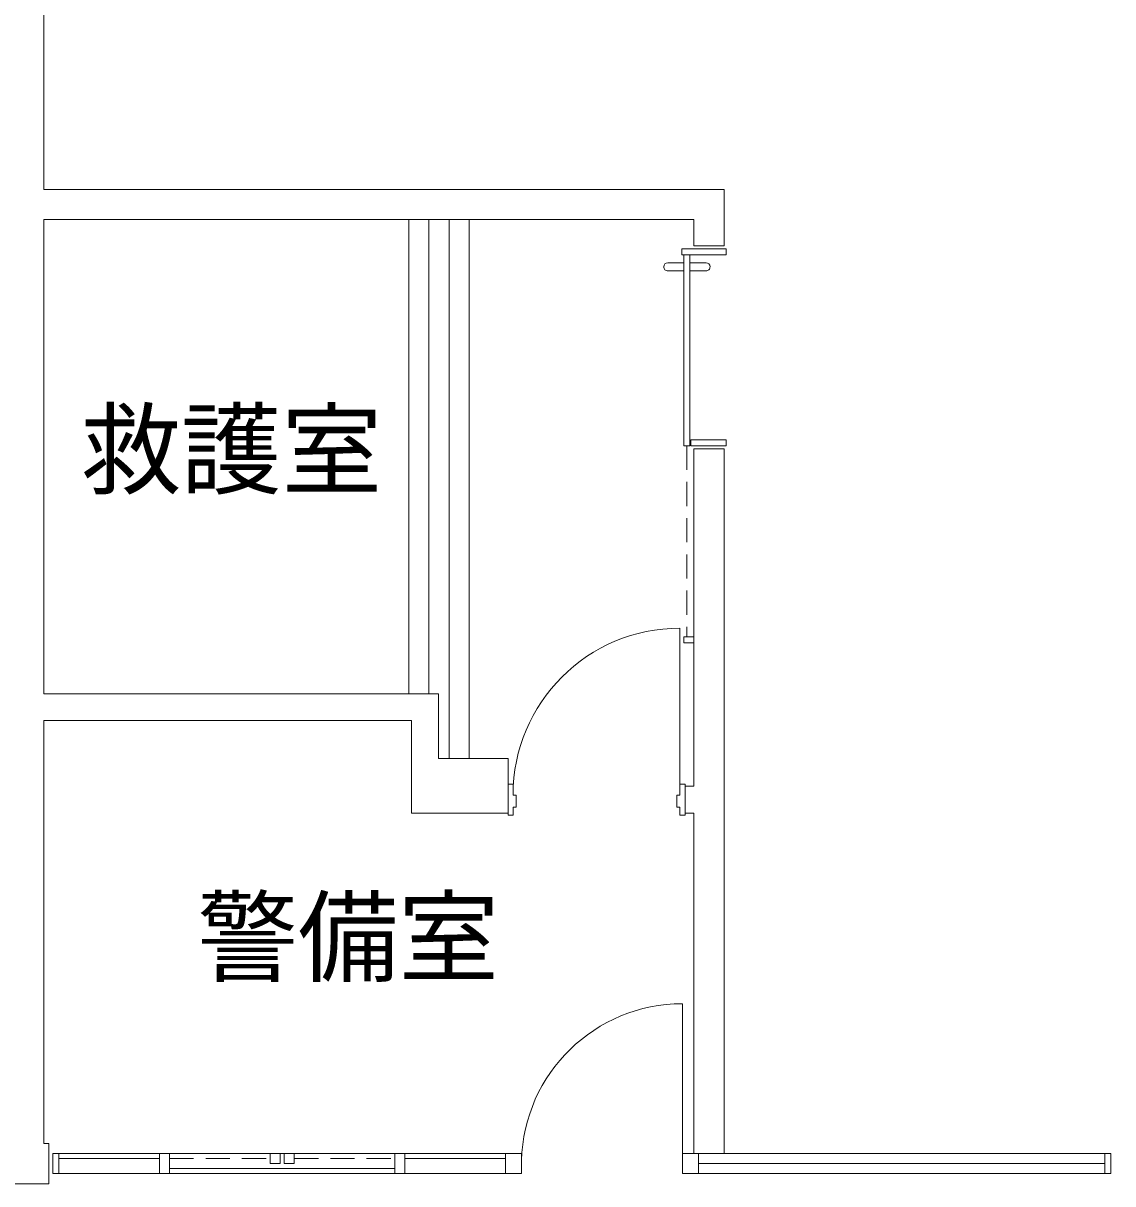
# Model space of a CAD drawing. Units: millimetres, scale not verified. Extents: x -9667 to 46333, y -21730 to 17470.
# Drawn here: x 20522 to 25940, y 1253 to 7025 of the extents above; entities that cross this region are included whole.
import ezdxf
from ezdxf.enums import TextEntityAlignment as Align

# ---------------------------------------------------------------- set-up
doc = ezdxf.new("R2010")
doc.units = ezdxf.units.MM
doc.header["$LTSCALE"] = 100
doc.linetypes.add('DASHED1', pattern=[1.8, 1.2, -0.6])
for name, color, linetype, lineweight in [('0-0', 7, 'Continuous', 18), ('0-8', 7, 'Continuous', 18), ('1-0', 7, 'Continuous', 18)]:
    doc.layers.add(name, color=color, linetype=linetype, lineweight=lineweight)
doc.styles.add('HGｺﾞｼｯｸE', font='')
doc.styles.get('HGｺﾞｼｯｸE').set_extended_font_data('HGｺﾞｼｯｸE')

msp = doc.modelspace()

# ---------------------------------------------------------------- linework, layer by layer
at = {"layer": '0-0'}
msp.add_line((19949.8, 1253.4), (20649.8, 1253.4), dxfattribs=at)
at = {"layer": '1-0'}
for p, q in [((20624.8, 6198.7), (20624.8, 10568.8)), ((24007.4, 6198.7), (20624.8, 6198.7)), ((24007.4, 6198.7), (24007.4, 5918.8)), ((20624.8, 3690.8), (20624.8, 6048.7)), ((23857.4, 6048.7), (20624.8, 6048.7)), ((22439.8, 6048.7), (22439.8, 3690.8)), ((22539.8, 6048.7), (22539.8, 3690.8)), ((22639.8, 6048.7), (22639.8, 3368.8)), ((22739.8, 6048.7), (22739.8, 3398.6)), ((22739.8, 6033.7), (22739.8, 3368.8)), ((23857.4, 6048.7), (23857.4, 5918.8)), ((23797.4, 5903.8), (23797.4, 5873.7)), ((23864.2, 5903.8), (23797.4, 5903.8)), ((24007.4, 5918.8), (23857.4, 5918.8)), ((23864.2, 5903.8), (24017.4, 5903.8)), ((24017.4, 5903.8), (24017.4, 5873.7)), ((23727.4, 5833.7), (23807.4, 5833.7)), ((23907.4, 5873.7), (23797.4, 5873.7)), ((23844.2, 5873.7), (23804.2, 5873.7)), ((23837.4, 5873.7), (23807.4, 5873.7)), ((23807.4, 5873.7), (23807.4, 4923.7)), ((23837.4, 5873.7), (23837.4, 4923.7)), ((23917.4, 5833.7), (23837.4, 5833.7)), ((23907.4, 5873.7), (24017.4, 5873.7)), ((23727.4, 5793.7), (23807.4, 5793.7)), ((23917.4, 5793.7), (23837.4, 5793.7)), ((23837.4, 4923.7), (23807.4, 4923.7)), ((23913.4, 4923.7), (23842.4, 4923.7)), ((24007.4, 4908.7), (23857.4, 4908.7)), ((23857.4, 4908.7), (23857.4, 3230.8)), ((23913.4, 4923.7), (24017.4, 4923.7)), ((23932.4, 4953.7), (24017.4, 4953.7)), ((24007.4, 4908.7), (24007.4, 1403.8)), ((24017.4, 4923.7), (24017.4, 4953.7)), ((23787.8, 4016.8), (23787.8, 3186.8)), ((23807.4, 3973.7), (23807.4, 3943.7)), ((23857.4, 3973.7), (23807.4, 3973.7)), ((23857.4, 3943.7), (23807.4, 3943.7)), ((22586.8, 3690.8), (20624.8, 3690.8)), ((22586.8, 3368.8), (22586.8, 3690.8)), ((22452.8, 3556.8), (20624.8, 3556.8)), ((20624.8, 1453.8), (20624.8, 3556.8)), ((22452.8, 3096.8), (22452.8, 3556.8)), ((22586.8, 3368.8), (22932.8, 3368.8)), ((22932.8, 3240.8), (22932.8, 3368.8)), ((22957.8, 3240.8), (22932.8, 3240.8)), ((22932.8, 3240.8), (22932.8, 3086.8)), ((22957.8, 3240.8), (22957.8, 3186.8)), ((23812.8, 3240.8), (23787.8, 3240.8)), ((23812.8, 3240.8), (23812.8, 3086.8)), ((22972.8, 3186.8), (22957.8, 3186.8)), ((22972.8, 3186.8), (22972.8, 3126.8)), ((23787.8, 3186.8), (23772.8, 3186.8)), ((23772.8, 3186.8), (23772.8, 3126.8)), ((23857.4, 3230.8), (23812.8, 3230.8)), ((22972.8, 3126.8), (22957.8, 3126.8)), ((22957.8, 3126.8), (22957.8, 3086.8)), ((23787.8, 3126.8), (23772.8, 3126.8)), ((23787.8, 3126.8), (23787.8, 3086.8)), ((22932.8, 3096.8), (22452.8, 3096.8)), ((22957.8, 3086.8), (22932.8, 3086.8)), ((23812.8, 3086.8), (23787.8, 3086.8)), ((23857.4, 3096.8), (23812.8, 3096.8)), ((23857.4, 3096.8), (23857.4, 1403.8)), ((23799.8, 1303.8), (23799.8, 2148.8)), ((20624.8, 1453.8), (20649.8, 1453.8)), ((20649.8, 1453.8), (20649.8, 1253.4)), ((20669.8, 1303.8), (20669.8, 1403.8)), ((20699.8, 1403.8), (22919.8, 1403.8)), ((22919.8, 1303.8), (22919.8, 1403.8)), ((23799.8, 1403.8), (23879.8, 1403.8)), ((25899.8, 1403.8), (23879.8, 1403.8)), ((23879.8, 1303.8), (23879.8, 1403.8)), ((25929.8, 1303.8), (25929.8, 1403.8)), ((20699.8, 1378.8), (21199.8, 1378.8)), ((21249.8, 1328.8), (22369.8, 1328.8)), ((22419.8, 1378.8), (22919.8, 1378.8)), ((25899.8, 1353.8), (23879.8, 1353.8)), ((20699.8, 1303.8), (20669.8, 1303.8)), ((22999.8, 1303.8), (22919.8, 1303.8)), ((23879.8, 1303.8), (23799.8, 1303.8)), ((25899.8, 1303.8), (23879.8, 1303.8)), ((25899.8, 1303.8), (25929.8, 1303.8))]:
    msp.add_line(p, q, dxfattribs=at)
at = {"layer": '1-0', "linetype": 'DASHED1'}
for p, q in [((23822.4, 4923.7), (23822.4, 3973.7)), ((21749.8, 1353.8), (21749.8, 1403.8)), ((21799.8, 1353.8), (21799.8, 1403.8)), ((21819.8, 1353.8), (21819.8, 1403.8)), ((21869.8, 1353.8), (21869.8, 1403.8)), ((21249.8, 1378.8), (21749.8, 1378.8)), ((21749.8, 1353.8), (21799.8, 1353.8)), ((21819.8, 1353.8), (21869.8, 1353.8)), ((21869.8, 1378.8), (22369.8, 1378.8))]:
    msp.add_line(p, q, dxfattribs=at)
at = {"layer": '1-0'}
for points in [[(23932.4, 4953.7), (23842.4, 4953.7), (23842.4, 4923.7)], [(20669.8, 1403.8), (20699.8, 1403.8), (20699.8, 1303.8)], [(20699.8, 1303.8), (22919.8, 1303.8), (22919.8, 1403.8)], [(21199.8, 1303.8), (21199.8, 1353.8), (21199.8, 1403.8)], [(21249.8, 1303.8), (21249.8, 1353.8), (21249.8, 1403.8)], [(22369.8, 1303.8), (22369.8, 1353.8), (22369.8, 1403.8)], [(22419.8, 1303.8), (22419.8, 1353.8), (22419.8, 1403.8)], [(22999.8, 1303.8), (22999.8, 1403.8), (22919.8, 1403.8)], [(25929.8, 1403.8), (25899.8, 1403.8), (25899.8, 1303.8)]]:
    msp.add_lwpolyline(points, dxfattribs=at)
for centre, radius, start, end in [((23727.4, 5813.7), 20, 90.00134, 180.00031), ((23917.4, 5813.7), 20, 0.00031, 89.99927), ((23727.4, 5813.7), 20, 180.00031, 270.00134), ((23917.4, 5813.7), 20, 269.99927, 0.00031), ((23787.8, 3186.8), 830, 90, 180), ((23799.8, 1348.8), 800, 90, 178.56744)]:
    msp.add_arc(centre, radius, start, end, dxfattribs=at)

# ---------------------------------------------------------------- texts
at = {"layer": '0-8', "style": 'HGｺﾞｼｯｸE'}
for s, height, p in [('管理事務室', 439.9, (25847.8, 6728)), ('救護室', 366.6, (20806.5, 4612)), ('警備室', 366.6, (21387.6, 2187.8))]:
    msp.add_text(s, height=height, dxfattribs=at).set_placement(p, align=Align.BOTTOM_LEFT)

doc.saveas('drawing.dxf')
